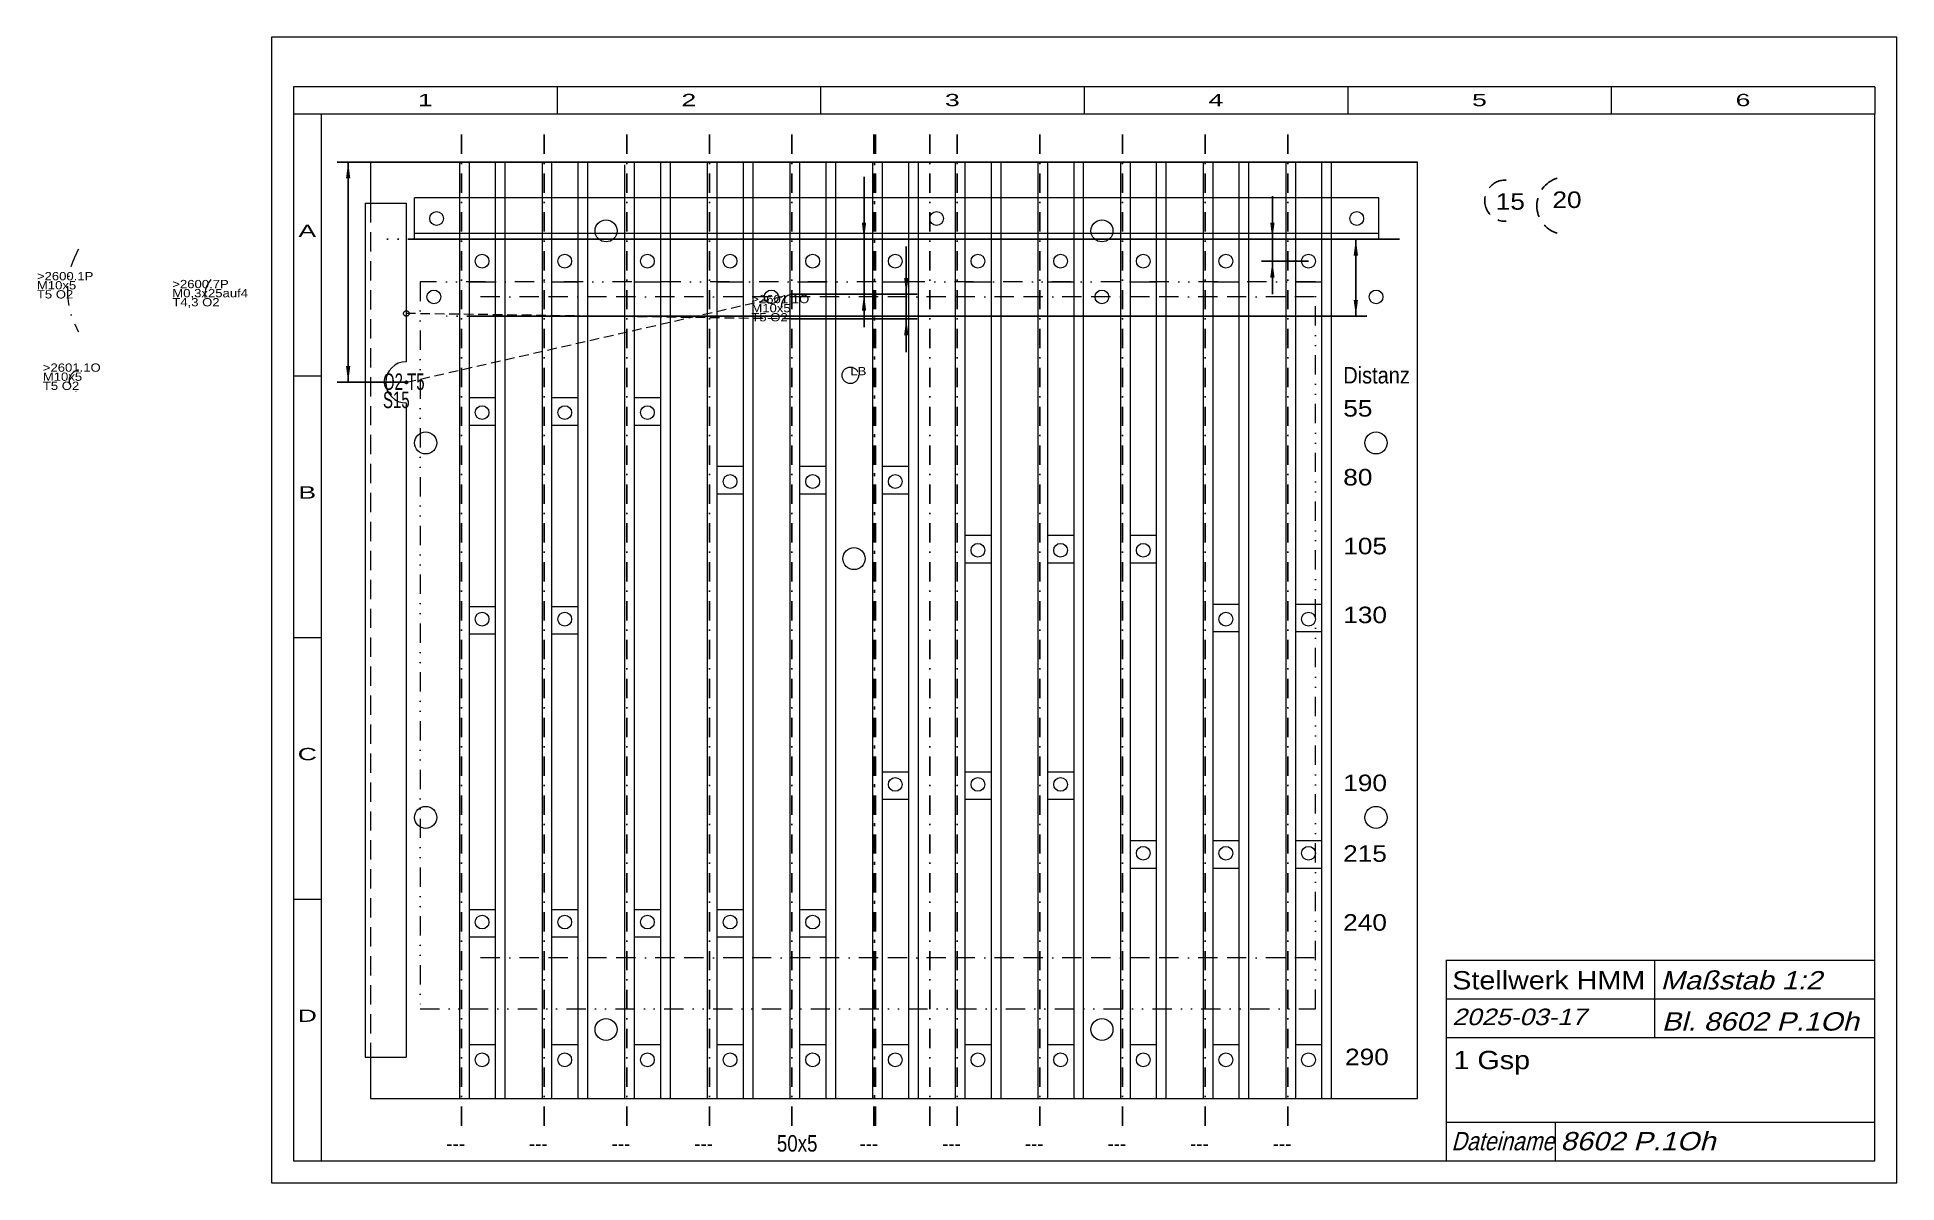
# Model space of a CAD drawing. Extents: x -83 to 592, y 2 to 418.
import ezdxf
from ezdxf.enums import TextEntityAlignment as Align

# ---------------------------------------------------------------- set-up
doc = ezdxf.new("R2010")
doc.units = 0
doc.header["$LTSCALE"] = 14.018258
for name, pattern in [('BORDER', [1.75, 0.5, -0.25, 0.5, -0.25, 0, -0.25]), ('DASHDOT', [1, 0.5, -0.25, 0, -0.25]), ('DASHED', [0.75, 0.5, -0.25]), ('DIVIDE', [1.25, 0.5, -0.25, 0, -0.25, 0, -0.25]), ('HIDDEN', [0.375, 0.25, -0.125]), ('PHANTOM', [2.5, 1.25, -0.25, 0.25, -0.25, 0.25, -0.25])]:
    doc.linetypes.add(name, pattern=pattern)
for name, color, linetype, lineweight in [('2913_1 AUFSPANNPLATTE', 7, 'CONTINUOUS', 18), ('8601___', 7, 'CONTINUOUS', 0), ('8602_1O', 230, 'CONTINUOUS', 0), ('___ 8901_2P', 54, 'CONTINUOUS', 13), ('_TEMP', 7, 'CONTINUOUS', 50), ('BEMASSUNG', 7, 'CONTINUOUS', 25), ('BESCHRIFTUNG', 7, 'CONTINUOUS', 25), ('MASSGRENZEN', 172, 'CONTINUOUS', 25), ('MASSLINIEN', 172, 'CONTINUOUS', 25), ('MASSTEXTE', 212, 'CONTINUOUS', 25), ('MITTELLINIEN', 5, 'DASHDOT', 25), ('STANDARD', 7, 'CONTINUOUS', 0)]:
    doc.layers.add(name, color=color, linetype=linetype, lineweight=lineweight)
doc.styles.add('Arial', font='arial.ttf')

# ---------------------------------------------------------------- blocks, each defined once
blk = doc.blocks.new('D205621248')
at = {"layer": 'MASSGRENZEN'}
for points in [[(365.33, 344.67), (364.55, 350.61), (366.11, 350.61)], [(365.33, 336.67), (366.11, 330.72), (364.55, 330.72)]]:
    blk.add_solid(points, dxfattribs=at)
at = {"layer": 'MASSLINIEN', "color": 172}
for p, q in [((365.33, 344.67), (365.33, 360.27)), ((53.95, 344.67), (361.33, 344.67)), ((365.33, 336.67), (365.33, 344.67)), ((378.45, 336.67), (361.33, 336.67)), ((365.33, 336.67), (365.33, 324.68))]:
    blk.add_line(p, q, dxfattribs=at)
blk = doc.blocks.new('D205635328')
at = {"layer": 'MASSGRENZEN'}
for points in [[(395.63, 344.67), (396.41, 338.72), (394.84, 338.72)], [(395.63, 316.67), (394.84, 322.61), (396.41, 322.61)]]:
    blk.add_solid(points, dxfattribs=at)
at = {"layer": 'MASSLINIEN', "color": 172}
for p, q in [((53.95, 344.67), (399.63, 344.67)), ((395.63, 344.67), (395.63, 316.67)), ((75.5, 316.67), (399.63, 316.67))]:
    blk.add_line(p, q, dxfattribs=at)
blk = doc.blocks.new('D205635072')
at = {"layer": 'MASSGRENZEN'}
for points in [[(29.83, 372.67), (30.61, 366.72), (29.05, 366.72)], [(29.83, 292.67), (29.05, 298.61), (30.61, 298.61)]]:
    blk.add_solid(points, dxfattribs=at)
at = {"layer": 'MASSLINIEN', "color": 172}
for p, q in [((417.95, 372.67), (25.83, 372.67)), ((29.83, 292.67), (29.83, 372.67)), ((50.95, 292.67), (25.83, 292.67))]:
    blk.add_line(p, q, dxfattribs=at)
blk = doc.blocks.new('D205634560')
at = {"layer": 'MASSGRENZEN'}
for points in [[(217.09, 344.67), (216.31, 350.61), (217.87, 350.61)], [(217.09, 324.67), (217.87, 318.72), (216.31, 318.72)]]:
    blk.add_solid(points, dxfattribs=at)
at = {"layer": 'MASSLINIEN', "color": 172}
for p, q in [((217.09, 344.67), (217.09, 367.33)), ((411.47, 344.67), (213.09, 344.67)), ((217.09, 344.67), (217.09, 324.67)), ((190.95, 324.67), (213.09, 324.67)), ((217.09, 324.67), (217.09, 312.68))]:
    blk.add_line(p, q, dxfattribs=at)
blk = doc.blocks.new('D205634304')
at = {"layer": 'MASSGRENZEN'}
for points in [[(232.43, 324.67), (231.65, 330.61), (233.22, 330.61)], [(232.43, 315.67), (233.22, 309.72), (231.65, 309.72)]]:
    blk.add_solid(points, dxfattribs=at)
at = {"layer": 'MASSLINIEN', "color": 172}
for p, q in [((232.43, 324.67), (232.43, 342.03)), ((190.95, 324.67), (236.43, 324.67)), ((232.43, 324.67), (232.43, 315.67)), ((190.95, 315.67), (236.43, 315.67)), ((232.43, 315.67), (232.43, 303.68))]:
    blk.add_line(p, q, dxfattribs=at)

msp = doc.modelspace()

# ---------------------------------------------------------------- linework, layer by layer
at = {"layer": '2913_1 AUFSPANNPLATTE', "color": 8}
for p, q in [((417.95, 372.67), (37.95, 372.67)), ((37.95, 372.67), (37.95, 357.67)), ((70.2, 372.67), (70.2, 32.67)), ((73.7, 372.67), (73.7, 32.67)), ((83.2, 372.67), (83.2, 32.67)), ((86.7, 372.67), (86.7, 32.67)), ((100.2, 372.67), (100.2, 32.67)), ((103.7, 372.67), (103.7, 32.67)), ((113.2, 372.67), (113.2, 32.67)), ((116.7, 372.67), (116.7, 32.67)), ((130.2, 371.67), (130.2, 32.67)), ((133.7, 372.67), (133.7, 32.67)), ((143.2, 372.67), (143.2, 32.67)), ((146.7, 372.67), (146.7, 32.67)), ((160.2, 372.67), (160.2, 32.67)), ((163.7, 372.67), (163.7, 32.67)), ((173.2, 372.67), (173.2, 32.67)), ((176.7, 372.67), (176.7, 32.67)), ((190.2, 372.67), (190.2, 32.67)), ((193.7, 372.67), (193.7, 32.67)), ((203.2, 372.67), (203.2, 32.67)), ((206.7, 372.67), (206.7, 32.67)), ((220.2, 372.67), (220.2, 32.67)), ((223.7, 372.67), (223.7, 32.67)), ((233.2, 372.67), (233.2, 32.67)), ((236.7, 372.67), (236.7, 32.67)), ((250.2, 372.67), (250.2, 32.67)), ((253.7, 372.67), (253.7, 32.67)), ((263.2, 372.67), (263.2, 32.67)), ((266.7, 372.67), (266.7, 32.67)), ((280.2, 372.67), (280.2, 32.67)), ((283.7, 372.67), (283.7, 32.67)), ((293.2, 372.67), (293.2, 32.67)), ((296.7, 372.67), (296.7, 32.67)), ((310.2, 372.67), (310.2, 32.67)), ((313.7, 372.67), (313.7, 32.67)), ((323.2, 372.67), (323.2, 32.67)), ((326.7, 372.67), (326.7, 32.67)), ((340.2, 372.67), (340.2, 32.67)), ((343.7, 372.67), (343.7, 32.67)), ((353.2, 372.67), (353.2, 32.67)), ((356.7, 372.67), (356.7, 32.67)), ((370.2, 372.67), (370.2, 32.67)), ((373.7, 372.67), (373.7, 32.67)), ((383.2, 372.67), (383.2, 32.67)), ((386.7, 372.67), (386.7, 32.67)), ((417.95, 32.67), (417.95, 372.67)), ((403.95, 359.67), (53.95, 359.67)), ((53.95, 344.67), (53.95, 359.67)), ((403.95, 344.67), (403.95, 359.67)), ((35.95, 357.67), (50.95, 357.67)), ((35.95, 357.67), (35.95, 47.67)), ((50.95, 357.67), (50.95, 300.17)), ((403.95, 346.67), (53.95, 346.67)), ((403.95, 344.67), (53.95, 344.67)), ((73.7, 329.17), (83.2, 329.17)), ((103.7, 329.17), (113.2, 329.17)), ((133.7, 329.17), (143.2, 329.17)), ((163.7, 329.17), (173.2, 329.17)), ((193.7, 329.17), (203.2, 329.17)), ((223.7, 329.17), (233.2, 329.17)), ((253.7, 329.17), (263.2, 329.17)), ((283.7, 329.17), (293.2, 329.17)), ((313.7, 329.17), (323.2, 329.17)), ((343.7, 329.17), (353.2, 329.17)), ((373.7, 329.17), (383.2, 329.17)), ((50.95, 285.17), (50.95, 47.67)), ((73.7, 287.17), (83.2, 287.17)), ((103.7, 287.17), (113.2, 287.17)), ((133.7, 287.17), (143.2, 287.17)), ((73.7, 277.17), (83.2, 277.17)), ((103.7, 277.17), (113.2, 277.17)), ((133.7, 277.17), (143.2, 277.17)), ((163.7, 262.17), (173.2, 262.17)), ((193.7, 262.17), (203.2, 262.17)), ((223.7, 262.17), (233.2, 262.17)), ((163.7, 252.17), (173.2, 252.17)), ((193.7, 252.17), (203.2, 252.17)), ((223.7, 252.17), (233.2, 252.17)), ((253.7, 237.17), (263.2, 237.17)), ((283.7, 237.17), (293.2, 237.17)), ((313.7, 237.17), (323.2, 237.17)), ((253.7, 227.17), (263.2, 227.17)), ((283.7, 227.17), (293.2, 227.17)), ((313.7, 227.17), (323.2, 227.17)), ((83.2, 211.17), (73.7, 211.17)), ((113.2, 211.17), (103.7, 211.17)), ((343.7, 212.17), (353.2, 212.17)), ((373.7, 212.17), (383.2, 212.17)), ((83.2, 201.17), (73.7, 201.17)), ((113.2, 201.17), (103.7, 201.17)), ((343.7, 202.17), (353.2, 202.17)), ((373.7, 202.17), (383.2, 202.17)), ((233.2, 151.17), (223.7, 151.17)), ((263.2, 151.17), (253.7, 151.17)), ((293.2, 151.17), (283.7, 151.17)), ((233.2, 141.17), (223.7, 141.17)), ((263.2, 141.17), (253.7, 141.17)), ((293.2, 141.17), (283.7, 141.17)), ((323.2, 126.17), (313.7, 126.17)), ((353.2, 126.17), (343.7, 126.17)), ((383.2, 126.17), (373.7, 126.17)), ((323.2, 116.17), (313.7, 116.17)), ((353.2, 116.17), (343.7, 116.17)), ((383.2, 116.17), (373.7, 116.17)), ((83.2, 101.17), (73.7, 101.17)), ((113.2, 101.17), (103.7, 101.17)), ((143.2, 101.17), (133.7, 101.17)), ((173.2, 101.17), (163.7, 101.17)), ((203.2, 101.17), (193.7, 101.17)), ((83.2, 91.17), (73.7, 91.17)), ((113.2, 91.17), (103.7, 91.17)), ((143.2, 91.17), (133.7, 91.17)), ((173.2, 91.17), (163.7, 91.17)), ((203.2, 91.17), (193.7, 91.17)), ((35.95, 47.67), (50.95, 47.67)), ((37.95, 47.67), (37.95, 32.67)), ((73.7, 52.17), (83.2, 52.17)), ((103.7, 52.17), (113.2, 52.17)), ((133.7, 52.17), (143.2, 52.17)), ((163.7, 52.17), (173.2, 52.17)), ((193.7, 52.17), (203.2, 52.17)), ((223.7, 52.17), (233.2, 52.17)), ((253.7, 52.17), (263.2, 52.17)), ((283.7, 52.17), (293.2, 52.17)), ((313.7, 52.17), (323.2, 52.17)), ((343.7, 52.17), (353.2, 52.17)), ((373.7, 52.17), (383.2, 52.17)), ((37.95, 32.67), (417.95, 32.67))]:
    msp.add_line(p, q, dxfattribs=at)
at = {"layer": '2913_1 AUFSPANNPLATTE', "color": 8, "linetype": 'DASHED'}
msp.add_line((37.95, 357.67), (37.95, 47.67), dxfattribs=at)
at = {"layer": '2913_1 AUFSPANNPLATTE', "color": 8, "linetype": 'BORDER'}
for p, q in [((380.5, 323.67), (75.5, 323.67)), ((380.5, 83.67), (75.5, 83.67))]:
    msp.add_line(p, q, dxfattribs=at)
at = {"layer": '2913_1 AUFSPANNPLATTE', "color": 8}
for centre, radius in [((61.95, 352.17), 2.5), ((123.45, 347.67), 4), ((243.45, 352.17), 2.5), ((303.45, 347.67), 4), ((395.95, 352.17), 2.5), ((78.45, 336.67), 2.5), ((108.45, 336.67), 2.5), ((138.45, 336.67), 2.5), ((168.45, 336.67), 2.5), ((198.45, 336.67), 2.5), ((228.45, 336.67), 2.5), ((258.45, 336.67), 2.5), ((288.45, 336.67), 2.5), ((318.45, 336.67), 2.5), ((348.45, 336.67), 2.5), ((378.45, 336.67), 2.5), ((60.95, 323.67), 2.5), ((183.45, 323.67), 2.5), ((303.45, 323.67), 2.5), ((402.95, 323.67), 2.5), ((78.45, 281.67), 2.5), ((108.45, 281.67), 2.5), ((138.45, 281.67), 2.5), ((57.97, 270.67), 4), ((402.95, 270.67), 4), ((168.45, 256.67), 2.5), ((198.45, 256.67), 2.5), ((228.45, 256.67), 2.5), ((213.45, 228.67), 4), ((258.45, 231.67), 2.5), ((288.45, 231.67), 2.5), ((318.45, 231.67), 2.5), ((78.45, 206.67), 2.5), ((108.45, 206.67), 2.5), ((348.45, 206.67), 2.5), ((378.45, 206.67), 2.5), ((228.45, 146.67), 2.5), ((258.45, 146.67), 2.5), ((288.45, 146.67), 2.5), ((57.97, 134.67), 4), ((402.95, 134.67), 4), ((318.45, 121.67), 2.5), ((348.45, 121.67), 2.5), ((378.45, 121.67), 2.5), ((78.45, 96.67), 2.5), ((108.45, 96.67), 2.5), ((138.45, 96.67), 2.5), ((168.45, 96.67), 2.5), ((198.45, 96.67), 2.5), ((123.45, 57.67), 4), ((303.45, 57.67), 4), ((78.45, 46.67), 2.5), ((108.45, 46.67), 2.5), ((138.45, 46.67), 2.5), ((168.45, 46.67), 2.5), ((198.45, 46.67), 2.5), ((228.45, 46.67), 2.5), ((258.45, 46.67), 2.5), ((288.45, 46.67), 2.5), ((318.45, 46.67), 2.5), ((348.45, 46.67), 2.5), ((378.45, 46.67), 2.5)]:
    msp.add_circle(centre, radius, dxfattribs=at)
msp.add_arc((50.95, 292.67), 7.5, 90, 270, dxfattribs=at)
at = {"layer": '8601___', "linetype": 'DASHDOT'}
for centre, radius, start, end in [((-42.38, 326), 29.69, 149.65675, 210.34325), ((-13, 324), 9.22, 139.39871, 220.60129), ((-67.42, 293.14), 4.04, 98.22256, 261.77744)]:
    msp.add_arc(centre, radius, start, end, dxfattribs=at)
at = {"layer": '8602_1O', "linetype": 'HIDDEN'}
for p, q in [((50.95, 292.67), (190.95, 324.67)), ((190.95, 315.67), (50.95, 317.67))]:
    msp.add_line(p, q, dxfattribs=at)
at = {"layer": '8602_1O', "linetype": 'PHANTOM'}
for centre, radius in [((50.95, 317.67), 1), ((212.14, 295.23), 3), ((50.95, 292.67), 0.5)]:
    msp.add_circle(centre, radius, dxfattribs=at)
at = {"layer": '8602_1O', "linetype": 'DASHDOT'}
msp.add_arc((191.6, 320.17), 4.54, 98.22256, 261.77744, dxfattribs=at)
at = {"layer": '___ 8901_2P', "linetype": 'DIVIDE', "lineweight": 20}
for p, q in [((380.95, 329.17), (55.95, 329.17)), ((55.95, 329.17), (55.95, 65.17)), ((380.95, 65.17), (380.95, 329.17)), ((55.95, 65.17), (380.95, 65.17))]:
    msp.add_line(p, q, dxfattribs=at)
at = {"layer": '_TEMP', "lineweight": 0}
for p, q in [((428.44, 82.8), (583.83, 82.8)), ((428.44, 82.8), (428.44, 10)), ((504.04, 82.8), (504.04, 54.8)), ((428.44, 68.8), (583.83, 68.8)), ((428.44, 54.8), (583.83, 54.8)), ((428.44, 24), (583.83, 24)), ((468.04, 24), (468.04, 10))]:
    msp.add_line(p, q, dxfattribs=at)
at = {"layer": 'BESCHRIFTUNG', "linetype": 'DASHED'}
for centre, radius, start, end in [((449.92, 358.63), 7.5, 88.30685, 271.69315), ((471.78, 356.79), 10.45, 106.9107, 253.0893)]:
    msp.add_arc(centre, radius, start, end, dxfattribs=at)
at = {"layer": 'MITTELLINIEN'}
for p, q in [((70.95, 382.66), (70.95, 22.66)), ((100.95, 382.66), (100.95, 22.66)), ((130.95, 382.66), (130.95, 22.66)), ((160.95, 382.66), (160.95, 22.66)), ((190.95, 382.66), (190.95, 22.66)), ((250.95, 382.66), (250.95, 22.66)), ((280.95, 382.66), (280.95, 22.66)), ((310.95, 382.66), (310.95, 22.66)), ((340.95, 382.66), (340.95, 22.66)), ((370.95, 382.66), (370.95, 22.66)), ((411.47, 344.67), (43.83, 344.67)), ((390.5, 316.67), (65.5, 316.67)), ((390.5, 316.67), (65.5, 316.67))]:
    msp.add_line(p, q, dxfattribs=at)
at = {"layer": 'MITTELLINIEN', "color": 154, "lineweight": 50}
msp.add_line((220.95, 382.66), (220.95, 22.66), dxfattribs=at)
at = {"layer": 'MITTELLINIEN', "color": 230}
msp.add_line((240.95, 382.66), (240.95, 22.66), dxfattribs=at)
at = {"layer": 'STANDARD'}
for p, q in [((592, 418), (2, 418)), ((2, 418), (2, 2)), ((592, 2), (592, 418)), ((584, 400), (10, 400)), ((10, 400), (10, 390)), ((105.67, 400), (105.67, 390)), ((201.33, 400), (201.33, 390)), ((297, 400), (297, 390)), ((392.67, 400), (392.67, 390)), ((488.33, 400), (488.33, 390)), ((584, 400), (584, 390)), ((10, 390), (10, 10)), ((20, 390), (10, 390)), ((20, 390), (20, 10)), ((584, 390), (20, 390)), ((584, 10), (584, 390)), ((10, 295), (20, 295)), ((10, 200), (20, 200)), ((10, 105), (20, 105)), ((10, 10), (20, 10)), ((20, 10), (584, 10)), ((2, 2), (592, 2))]:
    msp.add_line(p, q, dxfattribs=at)

# ---------------------------------------------------------------- block references
at = {"layer": 'BEMASSUNG'}
for name in ['D205635072', 'D205634560', 'D205621248', 'D205635328', 'D205634304']:
    msp.add_blockref(name, (0, 0), dxfattribs=at)

# ---------------------------------------------------------------- texts
at = {"layer": '8601___', "linetype": 'DASHDOT', "char_height": 3, "attachment_point": 1, "line_spacing_factor": 0.66, "style": 'Arial'}
for s, insert in [('\\W1.135110;>2600.1P\\PM10x5\\PT5 O2', (-83.16, 332.72)), ('\\W1.135110;>2600.7P\\PM0,3x25auf4\\PT4,3 O2', (-34.01, 329.86)), ('\\W1.135121;>2601.1O\\PM10x5\\PT5 O2', (-81.01, 299.52))]:
    msp.add_mtext(s, dxfattribs=dict(at, insert=insert))
at = {"layer": '8602_1O', "style": 'Arial', "width": 1.135021}
msp.add_text('LB', height=3, dxfattribs=at).set_placement((212.14, 298.23), align=Align.TOP_LEFT)
at = {"layer": '8602_1O', "linetype": 'DASHDOT', "insert": (176.19, 324.41), "char_height": 3, "attachment_point": 1, "line_spacing_factor": 0.66, "style": 'Arial'}
msp.add_mtext('\\W1.135121;>2601.1O\\PM10x5\\PT5 O2', dxfattribs=at)
at = {"layer": '8602_1O', "linetype": 'PHANTOM', "insert": (42.47, 283.22), "char_height": 6, "attachment_point": 7, "line_spacing_factor": 0.66, "style": 'Arial'}
msp.add_mtext('\\W0.648579;O2 T5\\PS15', dxfattribs=at)
at = {"layer": 'BESCHRIFTUNG', "style": 'Arial'}
for s, width, p in [('15', 1.135145, (446.41, 355.35)), ('20', 1.135145, (466.99, 355.97)), ('Distanz', 0.864833, (391.06, 292.25)), ('55', 1.135145, (391.06, 280.22)), ('80', 1.135145, (391.06, 255.22)), ('105', 1.135145, (391.06, 230.22)), ('130', 1.135145, (391.06, 205.22)), ('190', 1.135145, (391.06, 144.23)), ('215', 1.135145, (391.03, 118.56)), ('240', 1.135145, (391.03, 93.55)), ('290', 1.135145, (391.71, 44.71)), ('---', 0.810862, (65.46, 13.34)), ('---', 0.810862, (95.46, 13.34)), ('---', 0.810862, (125.46, 13.34)), ('---', 0.810862, (155.46, 13.34)), ('50x5', 0.810868, (185.46, 13.34)), ('---', 0.810862, (215.46, 13.34)), ('---', 0.810862, (245.46, 13.34)), ('---', 0.810862, (275.46, 13.34)), ('---', 0.810862, (305.46, 13.34)), ('---', 0.810862, (335.46, 13.34)), ('---', 0.810862, (365.46, 13.34))]:
    msp.add_text(s, height=6, dxfattribs=dict(at, width=width)).set_placement(p)
at = {"layer": 'BESCHRIFTUNG', "style": 'Arial', "width": 1.121619}
msp.add_text('Stellwerk HMM', height=6.65, dxfattribs=at).set_placement((430.63, 78.88), align=Align.TOP_LEFT)
at = {"layer": 'BESCHRIFTUNG', "style": 'Arial', "oblique": 15}
for s, height, width, p in [('Maßstab 1:2', 6.65, 1.134934, (506.23, 78.88)), ('2025-03-17', 6, 1.135137, (430.63, 65.25)), ('Bl. 8602 P.1Oh', 6.65, 1.134926, (506.67, 63.92)), ('Dateiname', 6.65, 0.829024, (430.3, 20.45)), ('8602 P.1Oh', 6.65, 1.135088, (469.9, 20.45))]:
    msp.add_text(s, height=height, dxfattribs=dict(at, width=width)).set_placement(p, align=Align.TOP_LEFT)
at = {"layer": 'BESCHRIFTUNG', "insert": (431.07, 49.92), "char_height": 6.65, "attachment_point": 1, "line_spacing_factor": 0.66, "style": 'Arial'}
msp.add_mtext('\\W1.121602;1 Gsp\\P', dxfattribs=at)
at = {"layer": 'STANDARD', "style": 'Arial'}
for s, width, p in [('1', 1.547923, (57.83, 392.95)), ('2', 1.547922, (153.5, 392.95)), ('3', 1.547923, (249.17, 392.95)), ('4', 1.547923, (344.83, 392.95)), ('5', 1.547922, (440.5, 392.95)), ('6', 1.547923, (536.17, 392.95)), ('A', 1.547987, (15, 345.45)), ('B', 1.547987, (15, 250.45)), ('C', 1.548103, (15, 155.45)), ('D', 1.548104, (15, 60.45))]:
    msp.add_text(s, height=4.46, dxfattribs=dict(at, width=width)).set_placement(p, align=Align.CENTER)

doc.saveas('drawing.dxf')
